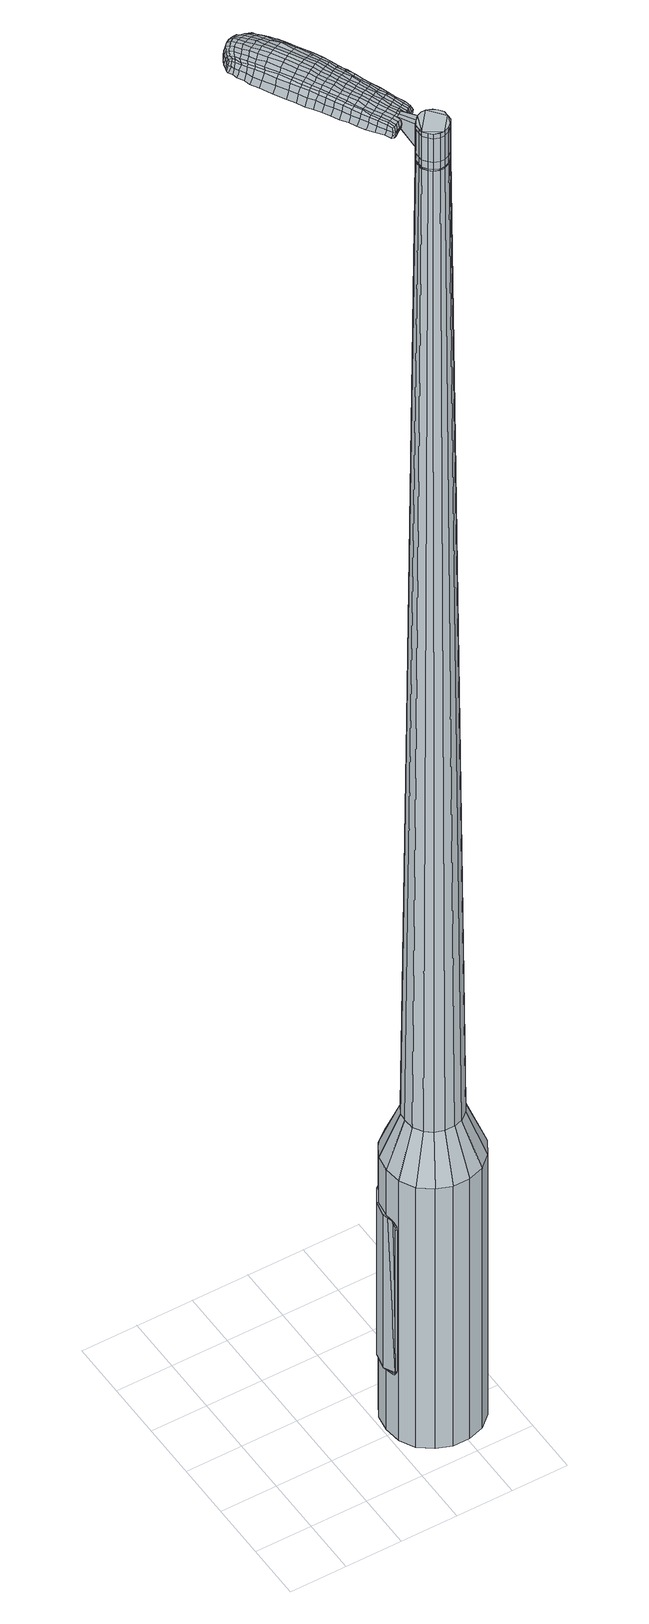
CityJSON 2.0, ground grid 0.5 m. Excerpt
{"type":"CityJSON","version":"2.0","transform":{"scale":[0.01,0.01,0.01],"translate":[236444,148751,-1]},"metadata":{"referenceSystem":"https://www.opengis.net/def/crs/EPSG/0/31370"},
"CityObjects":{
"object1":{"type":"GenericCityObject","attributes":{"cluster":86,"mean_distance_to_centroid":0.117,"new_centroid_x":236445.47,"new_centroid_y":148751.55,"mean_distance_to_camera":8.16,"H1":12.05,"H2":9.33,"Z_final":112.06,"cluster2":-1,"proj_x":236452.32,"proj_y":148747.68,"id_line":52890,"bearing_l":209.47,"distance":7.87,"orientation":"right","G_obj":119.47},"geometry":[{"type":"MultiSurface","lod":"2","boundaries":[[[0,1,2,3]],[[1,4,5,2]],[[4,6,7,5]],[[6,8,9,7]],[[8,10,11,9]],[[10,12,13,11]],[[12,14,15,13]],[[14,16,17,15]],[[16,18,19,17]],[[18,20,21,19]],[[20,22,23,21]],[[22,24,25,23]],[[24,26,27,25]],[[26,28,29,27]],[[28,30,31,29]],[[30,32,33,31]],[[32,34,35,33]],[[34,0,3,35]],[[36,37,38,39]],[[38,40,41,42]],[[41,43,42]],[[42,44,45,46]],[[45,47,46]],[[46,48,49,50]],[[49,51,50]],[[42,46,50,38]],[[50,52,39,38]],[[53,36,39]],[[2,5,7,35]],[[7,9,11,15]],[[11,13,15]],[[15,17,19,23]],[[19,21,23]],[[23,25,27,31]],[[27,29,31]],[[15,23,31,7]],[[31,33,35,7]],[[3,2,35]],[[1,0,54,55]],[[0,34,56,54]],[[34,32,57,56]],[[32,30,58,57]],[[30,28,59,58]],[[28,26,60,59]],[[26,24,61,60]],[[24,22,62,61]],[[22,20,63,62]],[[20,18,64,63]],[[18,16,65,64]],[[16,14,66,65]],[[14,12,67,66]],[[12,10,68,67]],[[10,8,69,68]],[[8,6,70,69]],[[6,4,71,70]],[[4,1,55,71]],[[55,54,72,73]],[[54,56,74,72]],[[56,57,75,74]],[[57,58,76,75]],[[58,59,77,76]],[[59,60,78,77]],[[60,61,79,78]],[[61,62,80,79]],[[62,63,81,80]],[[63,64,82,81]],[[64,65,83,82]],[[65,66,84,83]],[[66,67,85,84]],[[67,68,86,85]],[[68,69,87,86]],[[69,70,88,87]],[[70,71,89,88]],[[71,55,73,89]],[[90,91,92,93]],[[74,94,91,90]],[[95,96,94,74]],[[76,97,96,95]],[[98,99,97,76]],[[78,100,99,98]],[[79,101,100,78]],[[102,103,101,79]],[[104,105,103,102]],[[106,107,105,104]],[[83,108,107,106]],[[109,110,108,83]],[[85,111,110,109]],[[112,113,111,85]],[[87,114,113,112]],[[115,116,114,87]],[[117,118,116,115]],[[93,92,118,117]],[[119,120,121,122]],[[123,119,122,124]],[[125,123,124,126]],[[127,125,126,128]],[[129,127,128,130]],[[131,129,130,132]],[[133,131,132,134]],[[135,133,134,136]],[[137,135,136,138]],[[139,137,138,140]],[[141,139,140,142]],[[143,141,142,144]],[[145,143,144,146]],[[147,145,146,148]],[[149,147,148,150]],[[151,149,150,152]],[[73,72,90,93]],[[72,74,90]],[[75,95,74]],[[75,76,95]],[[77,98,76]],[[77,78,98]],[[80,102,79]],[[80,81,104,102]],[[81,82,106,104]],[[82,83,106]],[[84,109,83]],[[84,85,109]],[[86,112,85]],[[86,87,112]],[[88,115,87]],[[88,89,117,115]],[[89,73,93,117]],[[153,154,92,91]],[[154,155,118,92]],[[155,156,116,118]],[[156,114,116]],[[157,113,114]],[[157,111,113]],[[158,110,111]],[[158,108,110]],[[159,107,108]],[[159,160,105,107]],[[160,161,103,105]],[[161,101,103]],[[162,99,100]],[[162,97,99]],[[163,96,97]],[[163,94,96]],[[153,91,94]],[[39,52,151,164]],[[154,153,165,152]],[[53,39,164,120]],[[153,94,121,165]],[[36,53,120,119]],[[94,163,122,121]],[[37,36,119,123]],[[163,97,124,122]],[[38,37,123,125]],[[97,162,126,124]],[[40,38,125,127]],[[162,100,128,126]],[[41,40,127,129]],[[100,101,130,128]],[[43,41,129,131]],[[101,161,132,130]],[[42,43,131,133]],[[161,160,134,132]],[[44,42,133,135]],[[160,159,136,134]],[[45,44,135,137]],[[159,108,138,136]],[[47,45,137,139]],[[108,158,140,138]],[[46,47,139,141]],[[158,111,142,140]],[[48,46,141,143]],[[111,157,144,142]],[[49,48,143,145]],[[157,114,146,144]],[[51,49,145,147]],[[114,156,148,146]],[[50,51,147,149]],[[156,155,150,148]],[[52,50,149,151]],[[155,154,152,150]],[[151,152,166,167]],[[152,165,168,166]],[[165,121,169,168]],[[121,120,170,169]],[[120,164,171,170]],[[164,151,167,171]],[[172,173,174,175]],[[176,172,175,177]],[[172,176,178,179]],[[173,172,179,180]],[[181,182,183,184]],[[185,181,184,186]],[[181,185,187,188]],[[182,181,188,189]],[[190,191,192,193]],[[194,190,193,195]],[[190,194,196,197]],[[191,190,197,198]],[[199,200,201,202]],[[203,199,202,204]],[[199,203,205,206]],[[200,199,206,207]],[[208,209,210,211]],[[212,208,211,213]],[[208,212,214,215]],[[209,208,215,216]],[[217,218,219,220]],[[221,217,220,222]],[[217,221,223,224]],[[218,217,224,225]],[[226,227,228,229]],[[218,226,229,219]],[[226,218,225,230]],[[227,226,230,231]],[[232,233,234,235]],[[227,232,235,228]],[[232,227,231,236]],[[233,232,236,237]],[[238,176,177,239]],[[233,238,239,234]],[[238,233,237,240]],[[176,238,240,178]],[[241,242,243,244]],[[245,241,244,246]],[[241,245,247,248]],[[242,241,248,249]],[[250,251,252,253]],[[242,250,253,243]],[[250,242,249,254]],[[251,250,254,255]],[[256,257,258,259]],[[251,256,259,252]],[[256,251,255,260]],[[257,256,260,261]],[[262,263,264,265]],[[257,262,265,258]],[[262,257,261,266]],[[263,262,266,267]],[[268,173,180,269]],[[263,268,269,264]],[[268,263,267,270]],[[173,268,270,174]],[[271,272,273,274]],[[275,271,274,276]],[[271,275,277,278]],[[272,271,278,279]],[[280,281,282,283]],[[272,280,283,273]],[[280,272,279,284]],[[281,280,284,285]],[[286,287,288,289]],[[281,286,289,282]],[[286,281,285,290]],[[287,286,290,291]],[[292,185,186,293]],[[287,292,293,288]],[[292,287,291,294]],[[185,292,294,187]],[[295,296,297,298]],[[299,295,298,300]],[[295,299,301,302]],[[296,295,302,303]],[[304,305,306,307]],[[296,304,307,297]],[[304,296,303,308]],[[305,304,308,309]],[[310,311,312,313]],[[305,310,313,306]],[[310,305,309,314]],[[311,310,314,315]],[[316,317,318,319]],[[311,316,319,312]],[[316,311,315,320]],[[317,316,320,321]],[[322,182,189,323]],[[317,322,323,318]],[[322,317,321,324]],[[182,322,324,183]],[[325,211,210,326]],[[327,325,326,328]],[[325,327,329,330]],[[211,325,330,213]],[[331,327,328,332]],[[333,331,332,334]],[[331,333,335,336]],[[327,331,336,329]],[[337,333,334,338]],[[339,337,338,340]],[[337,339,341,342]],[[333,337,342,335]],[[343,339,340,344]],[[345,343,344,346]],[[343,345,347,348]],[[339,343,348,341]],[[349,345,346,350]],[[200,349,350,201]],[[349,200,207,351]],[[345,349,351,347]],[[352,353,198,197]],[[354,352,197,196]],[[352,354,355,356]],[[353,352,356,357]],[[358,359,357,356]],[[360,358,356,355]],[[358,360,361,362]],[[359,358,362,363]],[[364,365,363,362]],[[366,364,362,361]],[[364,366,367,368]],[[365,364,368,369]],[[370,371,369,368]],[[372,370,368,367]],[[370,372,205,203]],[[371,370,203,204]],[[373,374,375,376]],[[275,373,376,277]],[[373,275,276,377]],[[374,373,377,378]],[[379,194,195,380]],[[374,379,380,375]],[[379,374,378,381]],[[194,379,381,196]],[[382,383,384,385]],[[221,382,385,223]],[[382,221,222,386]],[[383,382,386,387]],[[388,389,390,391]],[[383,388,391,384]],[[388,383,387,392]],[[389,388,392,393]],[[394,191,198,395]],[[389,394,395,390]],[[394,389,393,396]],[[191,394,396,192]],[[397,398,399,400]],[[179,397,400,180]],[[397,179,178,401]],[[398,397,401,402]],[[403,404,405,406]],[[398,403,406,399]],[[403,398,402,407]],[[404,403,407,408]],[[409,202,201,410]],[[404,409,410,405]],[[409,404,408,411]],[[202,409,411,204]],[[412,413,414,415]],[[184,412,415,186]],[[412,184,183,416]],[[413,412,416,417]],[[418,206,205,419]],[[413,418,419,414]],[[418,413,417,420]],[[206,418,420,207]],[[421,422,423,424]],[[299,421,424,301]],[[421,299,300,425]],[[422,421,425,426]],[[427,212,213,428]],[[422,427,428,423]],[[427,422,426,429]],[[212,427,429,214]],[[430,431,432,433]],[[245,430,433,247]],[[430,245,246,434]],[[431,430,434,435]],[[436,437,438,439]],[[431,436,439,432]],[[436,431,435,440]],[[437,436,440,441]],[[442,209,216,443]],[[437,442,443,438]],[[442,437,441,444]],[[209,442,444,210]],[[445,446,435,434]],[[244,445,434,246]],[[445,244,243,447]],[[446,445,447,448]],[[449,450,441,440]],[[446,449,440,435]],[[449,446,448,451]],[[450,449,451,452]],[[453,326,210,444]],[[450,453,444,441]],[[453,450,452,454]],[[326,453,454,328]],[[455,456,457,458]],[[302,455,458,303]],[[455,302,301,424]],[[456,455,424,423]],[[459,330,329,460]],[[456,459,460,457]],[[459,456,423,428]],[[330,459,428,213]],[[461,462,448,447]],[[253,461,447,243]],[[461,253,252,463]],[[462,461,463,464]],[[465,466,452,451]],[[462,465,451,448]],[[465,462,464,467]],[[466,465,467,468]],[[469,332,328,454]],[[466,469,454,452]],[[469,466,468,470]],[[332,469,470,334]],[[471,472,473,474]],[[308,471,474,309]],[[471,308,303,458]],[[472,471,458,457]],[[475,336,335,476]],[[472,475,476,473]],[[475,472,457,460]],[[336,475,460,329]],[[477,478,464,463]],[[259,477,463,252]],[[477,259,258,479]],[[478,477,479,480]],[[481,482,468,467]],[[478,481,467,464]],[[481,478,480,483]],[[482,481,483,484]],[[485,338,334,470]],[[482,485,470,468]],[[485,482,484,486]],[[338,485,486,340]],[[487,488,489,490]],[[314,487,490,315]],[[487,314,309,474]],[[488,487,474,473]],[[491,342,341,492]],[[488,491,492,489]],[[491,488,473,476]],[[342,491,476,335]],[[493,494,480,479]],[[265,493,479,258]],[[493,265,264,495]],[[494,493,495,496]],[[497,498,484,483]],[[494,497,483,480]],[[497,494,496,499]],[[498,497,499,500]],[[501,344,340,486]],[[498,501,486,484]],[[501,498,500,502]],[[344,501,502,346]],[[503,504,505,506]],[[320,503,506,321]],[[503,320,315,490]],[[504,503,490,489]],[[507,348,347,508]],[[504,507,508,505]],[[507,504,489,492]],[[348,507,492,341]],[[509,510,496,495]],[[269,509,495,264]],[[509,269,180,400]],[[510,509,400,399]],[[511,512,500,499]],[[510,511,499,496]],[[511,510,399,406]],[[512,511,406,405]],[[513,350,346,502]],[[512,513,502,500]],[[513,512,405,410]],[[350,513,410,201]],[[514,515,417,416]],[[324,514,416,183]],[[514,324,321,506]],[[515,514,506,505]],[[516,351,207,420]],[[515,516,420,417]],[[516,515,505,508]],[[351,516,508,347]],[[517,518,378,377]],[[274,517,377,276]],[[517,274,273,519]],[[518,517,519,520]],[[521,354,196,381]],[[518,521,381,378]],[[521,518,520,522]],[[354,521,522,355]],[[523,524,525,526]],[[224,523,526,225]],[[523,224,223,385]],[[524,523,385,384]],[[527,528,529,530]],[[524,527,530,525]],[[527,524,384,391]],[[528,527,391,390]],[[531,353,357,532]],[[528,531,532,529]],[[531,528,390,395]],[[353,531,395,198]],[[533,534,520,519]],[[283,533,519,273]],[[533,283,282,535]],[[534,533,535,536]],[[537,360,355,522]],[[534,537,522,520]],[[537,534,536,538]],[[360,537,538,361]],[[539,540,541,542]],[[230,539,542,231]],[[539,230,225,526]],[[540,539,526,525]],[[543,544,545,546]],[[540,543,546,541]],[[543,540,525,530]],[[544,543,530,529]],[[547,359,363,548]],[[544,547,548,545]],[[547,544,529,532]],[[359,547,532,357]],[[549,550,536,535]],[[289,549,535,282]],[[549,289,288,551]],[[550,549,551,552]],[[553,366,361,538]],[[550,553,538,536]],[[553,550,552,554]],[[366,553,554,367]],[[555,556,557,558]],[[236,555,558,237]],[[555,236,231,542]],[[556,555,542,541]],[[559,560,561,562]],[[556,559,562,557]],[[559,556,541,546]],[[560,559,546,545]],[[563,365,369,564]],[[560,563,564,561]],[[563,560,545,548]],[[365,563,548,363]],[[565,566,552,551]],[[293,565,551,288]],[[565,293,186,415]],[[566,565,415,414]],[[567,372,367,554]],[[566,567,554,552]],[[567,566,414,419]],[[372,567,419,205]],[[568,569,402,401]],[[240,568,401,178]],[[568,240,237,558]],[[569,568,558,557]],[[570,571,408,407]],[[569,570,407,402]],[[570,569,557,562]],[[571,570,562,561]],[[572,371,204,411]],[[571,572,411,408]],[[572,571,561,564]],[[371,572,564,369]],[[573,574,575,576]],[[576,575,577,578]],[[579,577,575,580]],[[580,575,574,581]],[[582,583,584,585]],[[585,584,586,587]],[[588,586,584,589]],[[589,584,583,590]],[[591,592,593,594]],[[594,593,595,596]],[[597,595,593,598]],[[598,593,592,599]],[[600,601,602,603]],[[603,602,604,605]],[[606,604,602,607]],[[607,602,601,608]],[[609,610,611,612]],[[612,611,613,614]],[[615,613,611,616]],[[616,611,610,617]],[[618,619,620,621]],[[621,620,622,623]],[[624,622,620,625]],[[625,620,619,626]],[[627,628,629,630]],[[630,629,619,618]],[[626,619,629,631]],[[631,629,628,632]],[[633,634,635,636]],[[636,635,628,627]],[[632,628,635,637]],[[637,635,634,638]],[[578,577,639,640]],[[640,639,634,633]],[[638,634,639,641]],[[641,639,577,579]],[[642,643,644,645]],[[645,644,646,647]],[[648,646,644,649]],[[649,644,643,650]],[[651,652,653,654]],[[654,653,643,642]],[[650,643,653,655]],[[655,653,652,656]],[[657,658,659,660]],[[660,659,652,651]],[[656,652,659,661]],[[661,659,658,662]],[[663,664,665,666]],[[666,665,658,657]],[[662,658,665,667]],[[667,665,664,668]],[[581,574,669,670]],[[670,669,664,663]],[[668,664,669,671]],[[671,669,574,573]],[[672,673,674,675]],[[675,674,676,677]],[[678,676,674,679]],[[679,674,673,680]],[[681,682,683,684]],[[684,683,673,672]],[[680,673,683,685]],[[685,683,682,686]],[[687,688,689,690]],[[690,689,682,681]],[[686,682,689,691]],[[691,689,688,692]],[[587,586,693,694]],[[694,693,688,687]],[[692,688,693,695]],[[695,693,586,588]],[[696,697,698,699]],[[699,698,700,701]],[[702,700,698,703]],[[703,698,697,704]],[[705,706,707,708]],[[708,707,697,696]],[[704,697,707,709]],[[709,707,706,710]],[[711,712,713,714]],[[714,713,706,705]],[[710,706,713,715]],[[715,713,712,716]],[[717,718,719,720]],[[720,719,712,711]],[[716,712,719,721]],[[721,719,718,722]],[[590,583,723,724]],[[724,723,718,717]],[[722,718,723,725]],[[725,723,583,582]],[[609,612,726,727]],[[727,726,728,729]],[[730,728,726,170]],[[170,726,612,614]],[[729,728,731,732]],[[732,731,733,734]],[[735,733,731,736]],[[736,731,728,730]],[[734,733,737,738]],[[738,737,739,740]],[[741,739,737,742]],[[742,737,733,735]],[[740,739,743,744]],[[744,743,745,746]],[[747,745,743,748]],[[748,743,739,741]],[[746,745,749,750]],[[750,749,601,600]],[[608,601,749,751]],[[751,749,745,747]],[[599,752,753,598]],[[598,753,754,597]],[[755,754,753,756]],[[756,753,752,757]],[[757,758,759,756]],[[756,759,760,755]],[[761,760,759,762]],[[762,759,758,763]],[[763,764,765,762]],[[762,765,766,761]],[[767,766,765,768]],[[768,765,764,769]],[[769,770,771,768]],[[768,771,772,767]],[[606,772,771,604]],[[604,771,770,605]],[[773,774,775,776]],[[776,775,676,678]],[[677,676,775,777]],[[777,775,774,778]],[[596,595,779,780]],[[780,779,774,773]],[[778,774,779,781]],[[781,779,595,597]],[[782,783,784,785]],[[785,784,622,624]],[[623,622,784,786]],[[786,784,783,787]],[[788,789,790,791]],[[791,790,783,782]],[[787,783,790,792]],[[792,790,789,793]],[[599,592,794,795]],[[795,794,789,788]],[[793,789,794,796]],[[796,794,592,591]],[[797,798,799,800]],[[800,799,580,581]],[[579,580,799,801]],[[801,799,798,802]],[[803,804,805,806]],[[806,805,798,797]],[[802,798,805,807]],[[807,805,804,808]],[[600,603,809,810]],[[810,809,804,803]],[[808,804,809,811]],[[811,809,603,605]],[[812,813,814,815]],[[815,814,585,587]],[[582,585,814,816]],[[816,814,813,817]],[[606,607,818,819]],[[819,818,813,812]],[[817,813,818,820]],[[820,818,607,608]],[[821,822,823,824]],[[824,823,700,702]],[[701,700,823,825]],[[825,823,822,826]],[[614,613,827,828]],[[828,827,822,821]],[[826,822,827,829]],[[829,827,613,615]],[[830,831,832,833]],[[833,832,646,648]],[[647,646,832,834]],[[834,832,831,835]],[[836,837,838,839]],[[839,838,831,830]],[[835,831,838,840]],[[840,838,837,841]],[[617,610,842,843]],[[843,842,837,836]],[[841,837,842,844]],[[844,842,610,609]],[[835,845,834]],[[834,845,645,647]],[[642,645,845,846]],[[846,845,847]],[[841,848,849,840]],[[840,849,845,835]],[[847,845,849,850]],[[850,849,848,851]],[[609,727,852,844]],[[844,852,848,841]],[[851,848,852,853]],[[853,852,727,729]],[[854,855,856,857]],[[857,856,703,704]],[[702,703,856,824]],[[824,856,855,821]],[[730,170,858,859]],[[859,858,855,854]],[[821,855,858,828]],[[828,858,170,614]],[[847,860,861,846]],[[846,861,654,642]],[[651,654,861,862]],[[861,860,862]],[[851,863,864,850]],[[850,864,860,847]],[[862,860,864,865]],[[865,864,863,866]],[[729,732,867,853]],[[853,867,863,851]],[[866,863,867,868]],[[868,867,732,734]],[[869,870,871,872]],[[872,871,709,710]],[[704,709,871,857]],[[857,871,870,854]],[[735,736,873,874]],[[874,873,870,869]],[[854,870,873,859]],[[859,873,736,730]],[[875,876,862]],[[862,876,660,651]],[[657,660,876,877]],[[877,876,875,878]],[[866,879,880,865]],[[865,880,875,862]],[[878,875,880,881]],[[881,880,879,882]],[[734,738,883,868]],[[868,883,879,866]],[[882,879,883,884]],[[884,883,738,740]],[[885,886,887,888]],[[888,887,715,716]],[[710,715,887,872]],[[872,887,886,869]],[[741,742,889,890]],[[890,889,886,885]],[[869,886,889,874]],[[874,889,742,735]],[[878,891,892,877]],[[877,892,666,657]],[[663,666,892,893]],[[893,892,891,894]],[[882,895,896,881]],[[881,896,891,878]],[[894,891,896,897]],[[897,896,895,898]],[[740,744,899,884]],[[884,899,895,882]],[[898,895,899,900]],[[900,899,744,746]],[[901,902,903,904]],[[904,903,721,722]],[[716,721,903,888]],[[888,903,902,885]],[[747,748,905,906]],[[906,905,902,901]],[[885,902,905,890]],[[890,905,748,741]],[[894,907,908,893]],[[893,908,670,663]],[[581,670,908,800]],[[800,908,907,797]],[[898,909,910,897]],[[897,910,907,894]],[[797,907,910,806]],[[806,910,909,803]],[[746,750,911,900]],[[900,911,909,898]],[[803,909,911,810]],[[810,911,750,600]],[[817,912,913,816]],[[816,913,725,582]],[[722,725,913,904]],[[904,913,912,901]],[[608,751,914,820]],[[820,914,912,817]],[[901,912,914,906]],[[906,914,751,747]],[[778,915,916,777]],[[777,916,675,677]],[[672,675,916,917]],[[917,916,915,918]],[[597,754,919,781]],[[781,919,915,778]],[[918,915,919,920]],[[920,919,754,755]],[[921,922,923,924]],[[924,923,625,626]],[[624,625,923,785]],[[785,923,922,782]],[[925,926,927,928]],[[928,927,922,921]],[[782,922,927,791]],[[791,927,926,788]],[[757,752,929,930]],[[930,929,926,925]],[[788,926,929,795]],[[795,929,752,599]],[[918,931,932,917]],[[917,932,684,672]],[[681,684,932,933]],[[933,932,931,934]],[[755,760,935,920]],[[920,935,931,918]],[[934,931,935,936]],[[936,935,760,761]],[[937,938,939,940]],[[940,939,631,632]],[[626,631,939,924]],[[924,939,938,921]],[[941,942,943,944]],[[944,943,938,937]],[[921,938,943,928]],[[928,943,942,925]],[[763,758,945,946]],[[946,945,942,941]],[[925,942,945,930]],[[930,945,758,757]],[[934,947,948,933]],[[933,948,690,681]],[[687,690,948,949]],[[949,948,947,950]],[[761,766,951,936]],[[936,951,947,934]],[[950,947,951,952]],[[952,951,766,767]],[[953,954,955,956]],[[956,955,637,638]],[[632,637,955,940]],[[940,955,954,937]],[[957,958,959,960]],[[960,959,954,953]],[[937,954,959,944]],[[944,959,958,941]],[[769,764,961,962]],[[962,961,958,957]],[[941,958,961,946]],[[946,961,764,763]],[[950,963,964,949]],[[949,964,694,687]],[[587,694,964,815]],[[815,964,963,812]],[[767,772,965,952]],[[952,965,963,950]],[[812,963,965,819]],[[819,965,772,606]],[[802,966,967,801]],[[801,967,641,579]],[[638,641,967,956]],[[956,967,966,953]],[[808,968,969,807]],[[807,969,966,802]],[[953,966,969,960]],[[960,969,968,957]],[[605,770,970,811]],[[811,970,968,808]],[[957,968,970,962]],[[962,970,770,769]],[[573,576,175,174]],[[576,578,177,175]],[[588,589,188,187]],[[589,590,189,188]],[[591,594,193,192]],[[594,596,195,193]],[[615,616,215,214]],[[616,617,216,215]],[[618,621,220,219]],[[621,623,222,220]],[[627,630,229,228]],[[630,618,219,229]],[[633,636,235,234]],[[636,627,228,235]],[[578,640,239,177]],[[640,633,234,239]],[[648,649,248,247]],[[649,650,249,248]],[[650,655,254,249]],[[655,656,255,254]],[[656,661,260,255]],[[661,662,261,260]],[[662,667,266,261]],[[667,668,267,266]],[[668,671,270,267]],[[671,573,174,270]],[[678,679,278,277]],[[679,680,279,278]],[[680,685,284,279]],[[685,686,285,284]],[[686,691,290,285]],[[691,692,291,290]],[[692,695,294,291]],[[695,588,187,294]],[[696,699,298,297]],[[699,701,300,298]],[[705,708,307,306]],[[708,696,297,307]],[[711,714,313,312]],[[714,705,306,313]],[[717,720,319,318]],[[720,711,312,319]],[[590,724,323,189]],[[724,717,318,323]],[[773,776,376,375]],[[776,678,277,376]],[[596,780,380,195]],[[780,773,375,380]],[[623,786,386,222]],[[786,787,387,386]],[[787,792,392,387]],[[792,793,393,392]],[[793,796,396,393]],[[796,591,192,396]],[[701,825,425,300]],[[825,826,426,425]],[[826,829,429,426]],[[829,615,214,429]],[[830,833,433,432]],[[833,648,247,433]],[[836,839,439,438]],[[839,830,432,439]],[[617,843,443,216]],[[843,836,438,443]],[[971,972,973,974]],[[975,976,974,973]],[[977,978,979,980]],[[981,982,983,984]],[[972,985,986,973]],[[987,975,973,986]],[[988,977,980,989]],[[990,991,982,981]],[[985,992,993,986]],[[993,994,987,986]],[[995,988,989,996]],[[997,991,990,998]],[[992,999,1000,993]],[[1000,1001,994,993]],[[1002,995,996,1003]],[[1004,997,998,1005]],[[1006,1007,1008,1009]],[[1010,1011,1007,1006]],[[1010,1012,1013,1011]],[[1012,1014,1015,1013]],[[1016,1017,1018,1019]],[[1020,1021,1017,1016]],[[1022,1023,1021,1020]],[[1024,1025,1023,1022]],[[1019,1008,1007,1016]],[[1016,1007,1011,1020]],[[1011,1013,1022,1020]],[[1013,1015,1024,1022]],[[980,979,976,975]],[[989,980,975,987]],[[994,996,989,987]],[[1001,1003,996,994]],[[981,984,978,977]],[[990,981,977,988]],[[998,990,988,995]],[[1005,998,995,1002]],[[982,1006,1009,983]],[[991,1010,1006,982]],[[1012,1010,991,997]],[[1014,1012,997,1004]],[[1026,1027,1028,1029]],[[1028,1030,1031,1032]],[[1028,1032,1033,1034]],[[1028,1034,1029]],[[1035,1026,1029,1036]],[[1037,1036,1029,1038]],[[1039,1038,1029]],[[1040,1028,1027,1041]],[[1042,1040,1041,1043]],[[1044,1042,1043,1045]],[[1046,1044,1045,1047]],[[1048,1046,1047,1049]],[[1049,1050,1051,1052]],[[1049,1052,1053,1054]],[[1049,1054,1055,1056]],[[1055,1057,1058,1059]],[[1055,1059,1060,1061]],[[1055,1061,1056]],[[1049,1056,1048]],[[1062,1063,1027,1026]],[[1064,1065,1030,1028]],[[1066,1067,1039,1029]],[[1063,1068,1041,1027]],[[1069,1064,1028,1040]],[[1068,1070,1043,1041]],[[1071,1069,1040,1042]],[[1070,1072,1045,1043]],[[1073,1071,1042,1044]],[[1072,1074,1047,1045]],[[1075,1073,1044,1046]],[[1074,1076,1049,1047]],[[1077,1075,1046,1048]],[[1076,1078,1050,1049]],[[1079,1080,1057,1055]],[[1081,1077,1048,1056]],[[1051,1050,1078,1082]],[[1052,1051,1082,1083]],[[1053,1052,1083,1084]],[[1054,1053,1084,1085]],[[1055,1054,1085,1079]],[[1086,1062,1026,1035]],[[1087,1086,1035,1036]],[[1088,1087,1036,1037]],[[1089,1088,1037,1038]],[[1067,1089,1038,1039]],[[1031,1030,1065,1090]],[[1058,1057,1080,1091]],[[1032,1031,1090,1092]],[[1033,1032,1092,1093]],[[1034,1033,1093,1094]],[[1029,1034,1094,1066]],[[1059,1058,1091,1095]],[[1060,1059,1095,1096]],[[1061,1060,1096,1097]],[[1056,1061,1097,1081]]]}]}
},
"vertices":[
[124,92,384],[138,97,384],[138,97,96],[124,92,96],[153,97,384],[153,97,96],[167,92,384],[167,92,96],[178,82,384],[178,82,96],[185,69,384],[185,69,96],[187,55,384],[187,55,96],[185,41,384],[185,41,96],[177,28,384],[177,28,96],[166,18,384],[166,18,96],[152,14,384],[152,14,96],[137,14,384],[137,14,96],[124,19,384],[124,19,96],[112,28,384],[112,28,96],[105,41,384],[105,41,96],[103,56,384],[103,56,96],[105,70,384],[105,70,96],[113,83,384],[113,83,96],[132,60,1524],[132,55,1524],[132,51,1524],[138,67,1524],[135,47,1524],[138,44,1524],[147,42,1524],[143,42,1524],[152,44,1524],[155,47,1524],[158,55,1524],[158,51,1524],[158,60,1524],[155,64,1524],[147,69,1524],[152,67,1524],[143,69,1524],[135,64,1524],[133,77,429],[141,80,429],[126,72,429],[121,64,429],[120,56,429],[121,47,429],[126,39,429],[132,34,429],[140,31,429],[149,31,429],[157,33,429],[164,39,429],[169,47,429],[170,55,429],[169,64,429],[164,71,429],[158,77,429],[150,80,429],[138,67,1483],[143,69,1483],[135,64,1483],[132,60,1483],[132,55,1483],[132,51,1483],[135,47,1483],[138,44,1483],[143,42,1483],[147,42,1483],[152,44,1483],[155,47,1483],[158,51,1483],[158,55,1483],[158,60,1483],[155,64,1483],[152,67,1483],[147,69,1483],[139,67,1483],[139,67,1485],[143,68,1485],[143,68,1483],[135,64,1485],[133,60,1483],[133,60,1485],[132,55,1485],[133,51,1483],[133,51,1485],[135,47,1485],[138,44,1485],[143,43,1483],[143,43,1485],[147,43,1483],[147,43,1485],[151,44,1483],[151,44,1485],[155,47,1485],[157,51,1483],[157,51,1485],[158,55,1485],[157,60,1483],[157,60,1485],[155,64,1485],[152,66,1483],[152,66,1485],[147,68,1483],[147,68,1485],[132,60,1519],[135,64,1519],[135,64,1493],[132,60,1493],[132,55,1519],[132,55,1493],[132,51,1519],[132,51,1493],[135,47,1519],[135,47,1493],[138,44,1519],[138,44,1493],[143,42,1519],[143,42,1493],[147,42,1519],[147,42,1493],[152,44,1519],[152,44,1493],[155,47,1519],[155,47,1493],[158,51,1519],[158,51,1493],[158,55,1519],[158,55,1493],[158,60,1519],[158,60,1493],[155,64,1519],[155,64,1493],[152,67,1519],[152,67,1493],[147,69,1519],[147,69,1493],[143,69,1519],[143,69,1493],[138,67,1485],[143,69,1485],[147,69,1485],[152,67,1485],[158,60,1485],[158,51,1485],[152,44,1485],[147,42,1485],[143,42,1485],[132,51,1485],[132,60,1485],[138,67,1519],[138,67,1493],[132,85,1513],[132,85,1518],[129,83,1513],[126,82,1513],[126,82,1518],[129,83,1518],[110,157,1519],[113,151,1518],[114,153,1509],[110,159,1510],[106,165,1519],[106,167,1510],[105,163,1526],[109,156,1525],[112,149,1525],[76,139,1519],[80,133,1518],[82,133,1525],[78,139,1525],[72,146,1519],[73,146,1526],[70,146,1510],[74,139,1510],[78,133,1509],[55,211,1519],[59,213,1519],[58,214,1513],[55,212,1513],[52,208,1519],[52,209,1513],[53,207,1524],[56,210,1524],[59,212,1524],[92,147,1530],[95,140,1529],[98,142,1529],[95,148,1530],[87,155,1531],[90,156,1531],[84,153,1530],[89,145,1530],[92,139,1529],[132,77,1512],[134,78,1512],[133,79,1517],[131,78,1517],[129,75,1512],[129,76,1517],[128,76,1506],[131,77,1506],[134,79,1506],[79,208,1519],[81,206,1519],[82,207,1512],[80,210,1512],[78,210,1518],[78,211,1512],[77,209,1522],[78,207,1523],[80,205,1524],[84,202,1519],[87,197,1519],[88,199,1512],[85,203,1512],[83,201,1524],[86,196,1525],[91,192,1519],[95,185,1519],[95,187,1511],[91,194,1511],[90,191,1526],[94,184,1526],[100,175,1519],[101,177,1510],[99,174,1526],[142,91,1513],[139,98,1513],[138,97,1518],[142,90,1517],[145,86,1512],[143,86,1516],[145,87,1506],[143,92,1507],[140,99,1507],[136,105,1514],[133,111,1515],[132,110,1520],[135,103,1519],[136,106,1507],[133,113,1507],[129,118,1515],[126,125,1516],[125,123,1522],[128,117,1521],[130,120,1508],[127,127,1508],[123,132,1517],[119,138,1517],[119,137,1524],[122,130,1523],[123,133,1508],[120,140,1509],[116,145,1518],[115,143,1524],[117,147,1509],[48,191,1519],[49,188,1519],[50,189,1524],[49,192,1523],[47,194,1518],[48,194,1522],[46,194,1512],[46,192,1512],[48,189,1512],[51,184,1519],[54,179,1519],[55,179,1525],[53,184,1524],[49,184,1512],[52,179,1512],[56,173,1519],[60,166,1519],[62,166,1526],[58,173,1526],[54,174,1511],[58,167,1511],[66,156,1519],[67,156,1526],[64,157,1510],[116,76,1513],[112,83,1513],[110,83,1507],[115,77,1507],[119,72,1512],[118,72,1506],[119,73,1516],[117,76,1517],[113,83,1518],[108,89,1514],[104,95,1515],[102,96,1507],[106,89,1507],[109,89,1519],[105,95,1520],[100,102,1515],[96,108,1516],[94,108,1508],[98,102,1508],[101,102,1521],[97,108,1522],[92,114,1517],[88,120,1517],[86,121,1509],[90,115,1508],[93,114,1523],[89,120,1524],[84,127,1518],[82,127,1509],[86,126,1524],[129,82,1519],[131,84,1519],[125,89,1520],[127,90,1520],[122,87,1520],[126,81,1519],[121,95,1522],[123,97,1522],[117,102,1523],[120,103,1523],[115,100,1523],[118,94,1521],[114,108,1524],[116,110,1524],[110,115,1525],[113,116,1525],[107,113,1525],[111,107,1524],[106,121,1526],[109,123,1526],[103,128,1527],[105,129,1527],[100,126,1527],[103,119,1526],[99,134,1528],[102,135,1528],[96,132,1528],[58,207,1527],[61,209,1527],[55,204,1526],[57,201,1527],[60,203,1528],[63,205,1528],[63,198,1529],[66,199,1529],[60,195,1528],[63,189,1530],[66,191,1530],[70,193,1530],[70,185,1531],[73,187,1531],[67,183,1530],[71,175,1531],[75,177,1531],[78,179,1531],[81,166,1531],[84,168,1531],[78,164,1531],[47,196,1518],[48,199,1519],[47,200,1513],[46,196,1513],[48,195,1523],[49,198,1523],[50,204,1519],[49,204,1513],[51,203,1524],[76,211,1518],[73,213,1518],[73,211,1523],[76,210,1523],[76,213,1513],[74,214,1513],[70,214,1519],[66,214,1519],[67,213,1524],[70,212,1523],[70,215,1513],[66,215,1513],[62,214,1519],[63,213,1524],[62,215,1513],[108,155,1528],[106,154,1528],[109,148,1528],[111,149,1527],[104,163,1528],[102,162,1529],[103,153,1529],[101,151,1530],[104,145,1529],[107,146,1528],[99,161,1529],[96,159,1530],[98,150,1530],[101,143,1529],[93,158,1531],[79,139,1528],[81,140,1529],[77,148,1529],[75,147,1528],[83,133,1527],[85,134,1528],[85,143,1529],[80,150,1530],[89,136,1528],[121,71,1512],[123,72,1512],[123,73,1517],[121,72,1517],[120,71,1506],[122,72,1506],[126,73,1512],[126,75,1517],[125,74,1506],[145,84,1512],[143,83,1512],[143,84,1506],[145,85,1506],[143,85,1517],[142,84,1517],[141,82,1512],[139,80,1512],[139,81,1506],[141,83,1506],[140,83,1517],[138,81,1517],[136,79,1512],[136,80,1506],[136,80,1517],[141,89,1519],[139,88,1519],[137,96,1520],[136,95,1520],[137,87,1519],[135,86,1519],[134,94,1520],[132,93,1520],[133,85,1519],[129,91,1520],[118,77,1519],[120,78,1519],[116,84,1520],[114,83,1520],[123,79,1519],[119,86,1520],[134,103,1521],[133,102,1521],[131,109,1522],[129,108,1522],[131,101,1521],[128,99,1521],[127,107,1522],[125,106,1523],[126,98,1522],[122,104,1523],[110,89,1521],[112,90,1521],[108,97,1522],[107,96,1522],[115,92,1521],[111,98,1522],[127,116,1523],[126,115,1523],[124,122,1524],[122,122,1524],[124,114,1523],[121,112,1524],[120,120,1525],[118,119,1525],[119,111,1524],[115,118,1525],[103,102,1523],[104,103,1523],[101,109,1524],[99,108,1524],[108,105,1524],[104,111,1525],[121,129,1525],[119,128,1525],[117,136,1526],[116,135,1526],[117,127,1526],[114,125,1526],[113,133,1527],[111,132,1527],[112,124,1526],[108,131,1527],[95,115,1525],[97,116,1525],[93,122,1526],[91,121,1526],[100,117,1526],[96,124,1527],[114,142,1527],[112,141,1527],[110,140,1527],[107,138,1528],[105,137,1528],[87,127,1527],[89,128,1527],[92,130,1528],[50,193,1525],[50,196,1525],[51,190,1526],[52,193,1526],[52,200,1526],[54,197,1527],[77,208,1525],[75,209,1525],[77,206,1526],[79,205,1525],[72,210,1525],[68,210,1526],[70,207,1527],[74,207,1526],[64,210,1526],[67,206,1527],[53,185,1526],[54,188,1527],[56,180,1527],[57,182,1528],[57,191,1528],[60,185,1529],[82,201,1526],[80,201,1527],[83,196,1528],[85,196,1527],[77,202,1527],[73,202,1528],[77,195,1529],[80,196,1528],[70,201,1528],[73,195,1530],[59,174,1528],[60,176,1529],[63,167,1528],[64,169,1529],[63,179,1529],[68,172,1530],[88,190,1528],[86,190,1528],[90,183,1529],[92,183,1528],[83,190,1529],[80,189,1530],[84,182,1530],[88,183,1530],[77,188,1530],[81,180,1531],[69,157,1529],[71,158,1529],[74,161,1530],[98,173,1528],[96,173,1529],[93,172,1530],[90,171,1530],[87,169,1531],[112,152,1509],[111,150,1518],[108,157,1518],[109,158,1509],[104,164,1519],[105,166,1510],[103,163,1525],[107,155,1525],[110,149,1525],[83,134,1525],[82,134,1518],[78,140,1518],[80,140,1525],[73,147,1519],[75,147,1525],[71,148,1510],[76,140,1509],[80,134,1509],[59,212,1513],[59,211,1519],[57,209,1519],[56,210,1513],[54,207,1519],[53,207,1513],[55,206,1524],[57,208,1524],[60,210,1524],[98,142,1528],[95,141,1528],[92,147,1529],[94,149,1529],[87,155,1529],[90,156,1529],[84,153,1529],[89,145,1529],[92,139,1528],[132,81,1516],[133,80,1512],[131,79,1512],[130,79,1516],[128,77,1512],[128,78,1516],[127,78,1506],[130,79,1506],[133,81,1506],[81,206,1512],[80,204,1519],[78,207,1518],[79,208,1512],[77,208,1518],[77,210,1512],[76,208,1522],[77,206,1523],[79,203,1523],[86,198,1512],[86,196,1519],[83,201,1519],[83,202,1512],[82,199,1524],[85,195,1525],[94,186,1511],[93,184,1519],[89,191,1519],[90,193,1511],[88,190,1525],[92,183,1526],[98,174,1519],[99,176,1510],[98,173,1526],[137,96,1518],[137,97,1513],[141,90,1513],[140,89,1517],[143,86,1512],[142,86,1515],[143,87,1506],[141,92,1506],[138,99,1507],[130,109,1520],[131,111,1514],[134,104,1514],[133,103,1519],[135,105,1507],[131,112,1507],[123,123,1522],[124,124,1516],[127,117,1515],[127,116,1521],[128,119,1508],[125,126,1508],[117,136,1523],[118,137,1517],[121,131,1516],[120,129,1522],[122,133,1508],[118,139,1508],[114,144,1517],[114,142,1524],[115,146,1509],[52,189,1523],[51,189,1519],[50,192,1518],[51,192,1523],[49,194,1518],[50,194,1522],[48,194,1512],[48,192,1512],[49,189,1512],[57,180,1525],[55,179,1519],[53,185,1519],[54,185,1524],[51,185,1512],[54,180,1512],[63,167,1526],[62,167,1519],[58,174,1519],[60,174,1525],[56,175,1511],[60,168,1511],[67,157,1519],[69,157,1526],[65,158,1510],[112,84,1507],[113,84,1513],[117,78,1513],[116,78,1506],[120,73,1512],[119,74,1506],[121,74,1515],[119,78,1517],[115,84,1518],[104,97,1507],[105,97,1514],[109,90,1514],[108,90,1507],[111,90,1519],[107,96,1520],[95,109,1508],[97,109,1516],[101,103,1515],[99,103,1508],[103,103,1521],[99,109,1522],[87,122,1508],[89,121,1517],[93,115,1516],[91,116,1508],[95,115,1522],[91,121,1523],[85,128,1517],[83,128,1509],[87,128,1524],[128,83,1518],[130,84,1518],[125,89,1519],[127,91,1519],[122,88,1519],[121,96,1520],[123,97,1520],[117,102,1521],[120,104,1521],[115,101,1521],[118,94,1520],[114,109,1523],[116,110,1523],[110,115,1524],[112,117,1524],[107,114,1524],[111,107,1523],[106,122,1525],[109,123,1525],[103,128,1526],[105,129,1526],[100,126,1526],[103,120,1525],[99,134,1527],[102,136,1527],[96,133,1527],[61,208,1526],[58,206,1526],[56,204,1525],[58,200,1526],[60,203,1526],[63,204,1526],[66,199,1528],[63,197,1528],[60,195,1527],[64,189,1528],[67,191,1529],[70,193,1529],[73,186,1530],[70,185,1530],[67,182,1529],[72,175,1530],[75,177,1530],[78,179,1530],[84,168,1530],[81,166,1530],[78,164,1530],[49,199,1513],[50,198,1518],[49,196,1518],[48,196,1512],[50,195,1523],[51,198,1523],[52,203,1519],[51,203,1513],[52,202,1523],[73,209,1523],[73,211,1518],[75,210,1518],[75,208,1523],[76,211,1512],[73,212,1512],[67,211,1523],[66,212,1519],[70,212,1519],[70,210,1523],[70,213,1513],[66,213,1513],[63,212,1519],[63,211,1524],[62,213,1513],[108,148,1527],[105,154,1527],[106,154,1527],[110,148,1526],[102,162,1527],[101,162,1528],[103,145,1528],[100,152,1528],[103,153,1528],[106,147,1527],[99,161,1528],[96,159,1529],[97,150,1529],[101,144,1528],[93,158,1529],[77,148,1528],[82,141,1527],[80,140,1527],[76,147,1527],[84,134,1526],[85,135,1527],[85,143,1528],[81,151,1528],[89,137,1527],[122,75,1516],[122,74,1512],[121,73,1512],[121,74,1516],[120,73,1506],[121,74,1506],[125,75,1512],[125,76,1516],[124,76,1506],[142,86,1506],[142,85,1512],[143,85,1512],[143,86,1506],[142,86,1516],[141,85,1516],[138,83,1506],[138,82,1512],[140,84,1512],[140,85,1506],[139,84,1516],[137,83,1516],[135,81,1512],[135,82,1506],[135,82,1516],[139,89,1518],[136,96,1519],[136,95,1519],[135,87,1518],[137,88,1518],[134,94,1519],[131,93,1519],[132,86,1518],[129,92,1519],[116,85,1519],[120,79,1518],[119,78,1518],[115,84,1519],[123,80,1518],[119,86,1519],[132,102,1520],[133,102,1520],[129,109,1521],[128,100,1520],[130,101,1520],[127,108,1521],[124,106,1521],[125,98,1520],[122,105,1521],[108,97,1521],[112,91,1520],[111,90,1520],[107,97,1521],[115,93,1520],[111,99,1521],[125,115,1522],[126,116,1522],[123,122,1523],[122,122,1523],[121,113,1522],[123,114,1522],[120,121,1523],[117,119,1524],[118,111,1523],[115,118,1524],[101,110,1523],[104,104,1522],[103,103,1522],[99,109,1523],[107,105,1522],[104,112,1523],[119,128,1524],[119,129,1524],[116,135,1525],[115,135,1525],[114,126,1525],[116,127,1524],[113,134,1525],[110,132,1526],[111,124,1525],[108,131,1526],[93,123,1525],[97,116,1524],[96,116,1524],[92,122,1525],[100,118,1524],[96,124,1525],[112,141,1526],[113,142,1526],[107,139,1527],[109,140,1526],[104,137,1527],[89,129,1526],[88,128,1526],[92,131,1526],[52,196,1524],[51,193,1524],[53,190,1525],[53,192,1525],[53,200,1525],[55,196,1525],[76,205,1525],[74,207,1524],[76,206,1524],[78,204,1525],[70,206,1526],[68,209,1525],[71,208,1524],[73,205,1525],[64,209,1525],[66,205,1526],[55,188,1526],[55,186,1526],[57,180,1526],[58,182,1527],[58,191,1526],[61,185,1527],[82,195,1527],[79,200,1526],[81,200,1526],[84,195,1526],[76,195,1528],[73,201,1527],[76,201,1526],[80,195,1527],[70,200,1527],[73,194,1528],[61,176,1527],[60,175,1527],[64,168,1527],[65,169,1528],[64,179,1528],[68,172,1529],[90,183,1528],[86,190,1527],[87,190,1527],[91,183,1527],[84,181,1529],[80,189,1529],[83,189,1528],[87,182,1528],[77,188,1529],[81,180,1530],[71,159,1528],[70,158,1528],[74,161,1529],[95,172,1528],[97,172,1528],[90,170,1529],[93,171,1529],[87,169,1530],[143,87,1508],[137,83,1508],[122,112,1509],[129,116,1509],[112,131,1510],[120,136,1510],[93,166,1512],[102,171,1512],[110,155,1511],[102,150,1511],[85,182,1513],[78,193,1514],[85,198,1514],[93,186,1513],[131,80,1508],[115,108,1509],[105,127,1510],[85,162,1512],[94,146,1511],[77,177,1513],[70,189,1514],[126,77,1508],[109,104,1509],[97,123,1510],[77,157,1512],[86,141,1511],[62,185,1514],[68,173,1513],[120,73,1508],[102,101,1509],[90,119,1510],[69,152,1512],[78,137,1511],[54,180,1514],[60,168,1513],[71,205,1514],[67,208,1514],[73,212,1514],[78,209,1514],[63,201,1514],[61,205,1514],[56,196,1514],[55,201,1514],[49,192,1514],[49,198,1514],[62,211,1515],[58,212,1515],[59,213,1515],[66,213,1515],[59,209,1515],[57,212,1515],[55,207,1515],[56,211,1515],[51,205,1515],[55,210,1515],[102,53,334],[101,57,334],[101,57,165],[103,43,171],[102,53,165],[103,49,165],[103,46,166],[103,44,167],[103,43,169],[103,49,334],[103,46,333],[103,44,332],[103,43,331],[103,43,328],[104,71,165],[104,71,334],[112,84,165],[112,84,334],[124,93,165],[124,93,334],[138,98,165],[138,98,334],[153,99,165],[153,99,334],[157,97,334],[160,96,334],[163,95,333],[165,94,332],[166,94,331],[166,94,328],[157,97,165],[166,94,171],[166,94,169],[165,94,167],[163,95,166],[160,96,165],[105,53,334],[104,57,334],[104,57,165],[105,53,165],[106,43,171],[106,43,328],[107,70,334],[107,70,165],[114,82,334],[114,82,165],[125,91,334],[125,91,165],[138,96,334],[138,96,165],[152,96,334],[152,96,165],[156,95,334],[165,91,328],[165,91,171],[156,95,165],[159,93,334],[162,92,333],[164,92,332],[165,91,331],[105,50,334],[106,47,333],[106,45,332],[106,44,331],[105,50,165],[165,91,169],[106,47,166],[106,45,167],[106,44,169],[164,92,167],[162,92,166],[159,93,165]
]}
